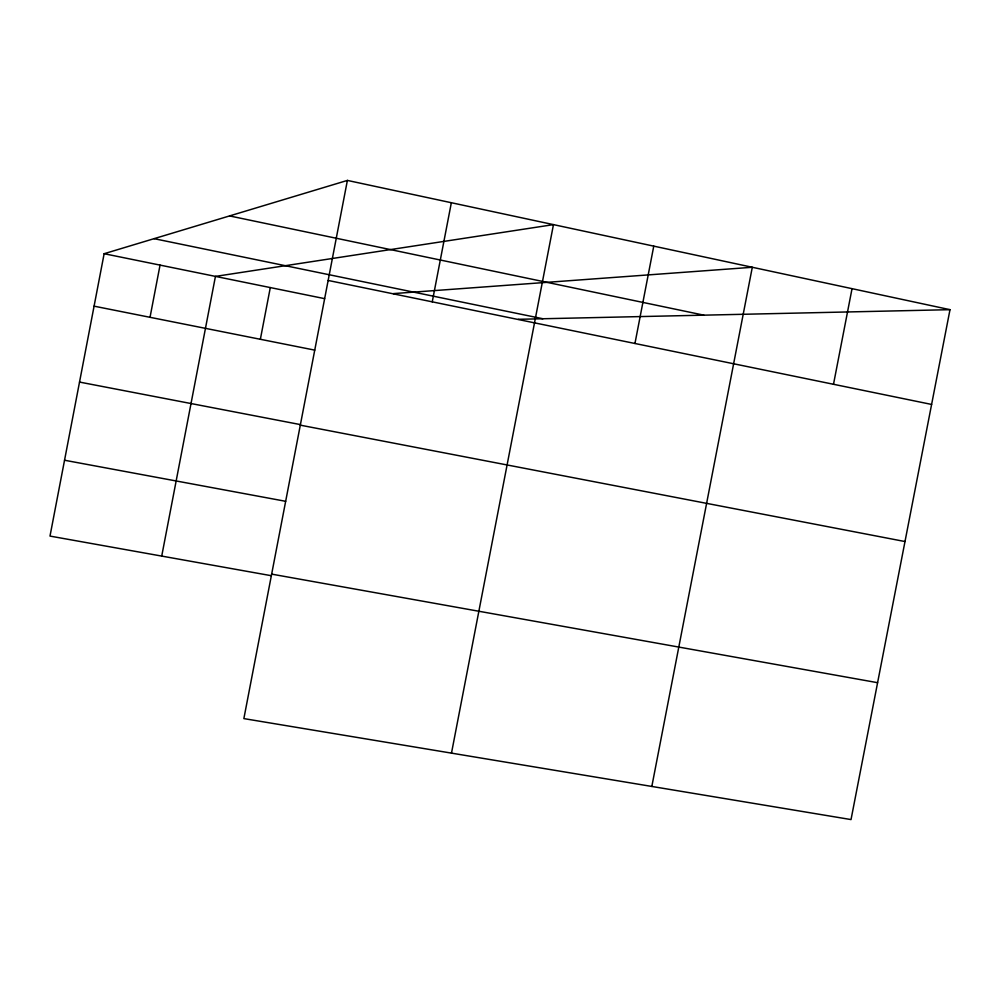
<?xml version="1.0" encoding="UTF-8"?>
<svg xmlns="http://www.w3.org/2000/svg" width="1000" height="1000" viewBox="0 0 1000 1000"><rect width="100%" height="100%" fill="white"/><g stroke="black" fill="none" stroke-linecap="round" stroke-linejoin="round"><path stroke-width="1.5" d="M347.388 180.425L243.863 718.6L851.025 819.575L950 309.675L347.388 180.425L104.138 253.713L50 536.087L271.35 575.712M150.025 317.312L160.05 265.113M161.725 556.087L215.438 276.4L553.462 224.625L451.488 753.125M260.363 339.288L270.3 287.575M432.25 301.85L451.35 202.725M634.95 343.488L653.763 246.137M651.825 786.45L752.3 267.275L393.325 293.612M833.5 384.288L852.038 288.663M518.325 319.3L950 309.675M271.65 574.125L877.588 682.688M64.538 460.238L285.663 501.3M79.525 382.075L300.413 424.6M300.312 425.163L904.987 541.538M94.075 306.163L314.75 350.125M104.138 253.713L324.65 298.65M154.062 238.663L542.888 318.75M328.15 280.45L931.6 404.438M229.575 215.925L703.838 315.163"/></g></svg>
